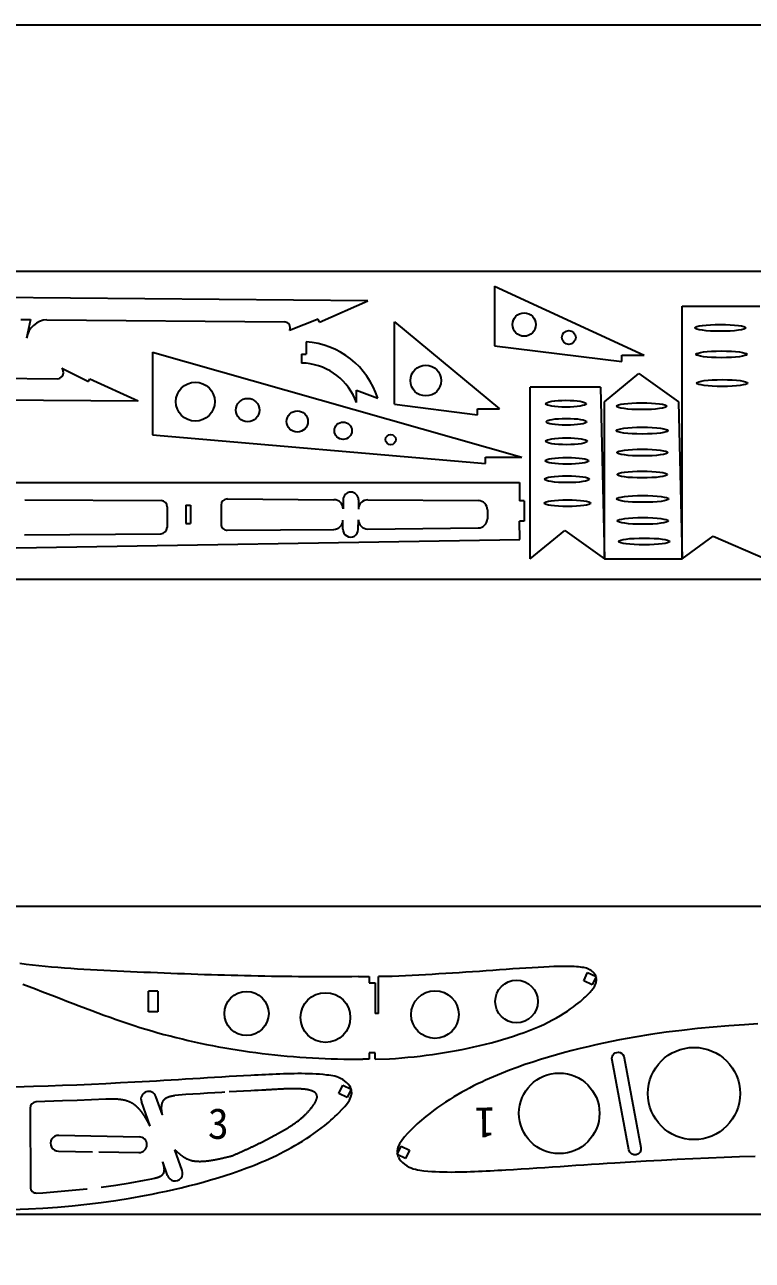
# Model space of a CAD drawing. Header units: inches. Extents: x 2105 to 3676, y -593 to 929.
# Drawn here: x 2687.6 to 2923.9, y 527.5 to 929 of the extents above; entities that cross this region are included whole.
import ezdxf

# ---------------------------------------------------------------- set-up
doc = ezdxf.new("R2010")
doc.units = ezdxf.units.IN
doc.header["$MEASUREMENT"] = 0
for name, color, linetype in [('2mm轻木', 150, 'Continuous'), ('7', 7, 'Continuous'), ('LAYER01', 7, 'Continuous')]:
    doc.layers.add(name, color=color, linetype=linetype)
doc.styles.add('样式_4', font='txt', dxfattribs={"height": 10})

msp = doc.modelspace()

# ---------------------------------------------------------------- linework, layer by layer
at = {"color": 7}
for p, q in [((3173.94, 848.88), (2173.97, 848.88)), ((2790.99, 774.68), (2790.97, 771.68)), ((2795.99, 774.65), (2795.96, 771.65)), ((2790.92, 765.09), (2790.94, 768.04)), ((2795.92, 765.06), (2795.94, 768.18)), ((2173.94, 748.88), (3173.94, 748.88)), ((3160.59, 642.51), (2160.62, 642.51)), ((2796.01, 619.71), (2799.45, 619.71)), ((2803.01, 619.74), (2802.45, 619.73)), ((2869.15, 618.35), (2870.44, 621.05)), ((2871.85, 617.05), (2869.15, 618.35)), ((2799.45, 592.93), (2797.36, 592.9)), ((2789.61, 581.69), (2790.9, 584.4)), ((2790.9, 584.4), (2793.61, 583.11)), ((2793.61, 583.11), (2792.32, 580.4)), ((2728.28, 571.13), (2725.46, 579.1)), ((2732.29, 574.79), (2730.17, 580.77)), ((2792.32, 580.4), (2789.61, 581.69)), ((2698.67, 568.14), (2724.78, 567.66)), ((2698.58, 563.02), (2709.56, 562.82)), ((2711.63, 562.78), (2724.68, 562.54)), ((2738.67, 556.76), (2736.3, 563.47)), ((2808.6, 561.86), (2809.89, 564.6)), ((2809.87, 564.62), (2812.58, 563.34)), ((2812.58, 563.34), (2811.3, 560.62)), ((2733.97, 555.09), (2732.38, 559.57)), ((2811.3, 560.62), (2808.59, 561.9)), ((2160.59, 542.51), (3160.59, 542.51))]:
    msp.add_line(p, q, dxfattribs=at)
for p, q in [((2799.07, 839.33), (2561.29, 841.36)), ((2901.12, 837.57), (2926.37, 837.57)), ((2807.68, 805.72), (2807.68, 832.53)), ((2648.48, 814.36), (2698.36, 814.02)), ((2874.65, 811.31), (2851.81, 811.31)), ((2642.42, 807.41), (2724.43, 806.84)), ((2577.17, 780.28), (2740.73, 780.28)), ((2740.73, 780.28), (2848.32, 780.28)), ((2848.32, 780.28), (2848.32, 774.37)), ((2739.87, 772.97), (2739.87, 766.97)), ((2739.87, 772.97), (2741.37, 772.97)), ((2741.37, 772.97), (2741.37, 766.97)), ((2849.82, 774.37), (2848.32, 774.37)), ((2849.82, 774.37), (2849.82, 767.67)), ((2739.87, 766.97), (2741.37, 766.97)), ((2849.82, 767.67), (2848.32, 767.67)), ((2848.35, 761.74), (2848.32, 767.67)), ((2269.49, 752.34), (2848.35, 761.74)), ((2875.9, 755.51), (2901.12, 755.51)), ((2799.45, 619.71), (2799.45, 617.71)), ((2802.45, 607.71), (2802.45, 619.73)), ((2870.44, 621.05), (2873.15, 619.76)), ((2873.15, 619.76), (2871.85, 617.05)), ((2799.45, 617.71), (2801.45, 617.71)), ((2801.45, 617.71), (2801.45, 607.71)), ((2802.45, 607.71), (2801.45, 607.71)), ((2801.45, 594.92), (2799.45, 594.92)), ((2799.45, 594.92), (2799.45, 592.91)), ((2801.45, 592.92), (2801.45, 594.92))]:
    msp.add_line(p, q)
at = {"color": 0}
for p, q in [((2753.38, 774.94), (2787.99, 774.7)), ((2687.56, 774.69), (2731.85, 774.39)), ((2733.84, 772.37), (2733.79, 765.64)), ((2751.37, 772.96), (2751.36, 766.74)), ((2798.98, 774.63), (2834.89, 774.38)), ((2687.54, 763.24), (2731.81, 763.65)), ((2753.38, 764.74), (2787.97, 765.06)), ((2798.97, 765.17), (2834.88, 765.5))]:
    msp.add_line(p, q, dxfattribs=at)
at = {"color": 3}
msp.add_lwpolyline([(2104.77, 929.05), (3675.61, 929.05), (3675.61, -588.86), (2104.77, -592.65)], close=True, dxfattribs=at)
at = {"color": 7}
msp.add_lwpolyline([(2887.75, 564.21, -1), (2883.84, 563.39), (2878.37, 592.53, -1.103481), (2882.3, 593.32), (2887.76, 564.17)], format="xyb", dxfattribs=at)
for points in [[(2754.33, 561.23, 0), (2754.54, 561.33, 0), (2754.75, 561.42, 0), (2754.96, 561.51, 0), (2755.17, 561.6, 0), (2755.39, 561.7, 0), (2755.6, 561.79, 0), (2755.81, 561.88, 0), (2756.02, 561.97, 0), (2756.23, 562.07, 0), (2756.45, 562.16, 0), (2756.66, 562.25, 0), (2756.87, 562.35, 0), (2757.08, 562.44, 0), (2757.29, 562.54, 0), (2757.5, 562.63, 0), (2757.71, 562.72, 0), (2757.92, 562.82, 0), (2758.13, 562.91, 0), (2758.34, 563.01, 0), (2758.55, 563.1, 0), (2758.76, 563.2, 0), (2758.97, 563.29, 0), (2759.18, 563.39, 0), (2759.39, 563.48, 0), (2759.6, 563.58, 0), (2759.81, 563.67, 0), (2760.02, 563.77, 0), (2760.23, 563.87, 0), (2760.44, 563.96, 0), (2760.65, 564.06, 0), (2760.86, 564.16, 0), (2761.07, 564.25, 0), (2761.27, 564.35, 0), (2761.48, 564.45, 0), (2761.69, 564.55, 0), (2761.9, 564.64, 0), (2762.1, 564.74, 0), (2762.31, 564.84, 0), (2762.52, 564.94, 0), (2762.72, 565.04, 0), (2762.93, 565.14, 0), (2763.14, 565.24, 0), (2763.34, 565.34, 0), (2763.55, 565.44, 0), (2763.75, 565.54, 0), (2763.96, 565.64, 0), (2764.17, 565.74, 0), (2764.37, 565.84, 0), (2764.57, 565.94, 0), (2764.78, 566.04, 0), (2764.98, 566.14, 0), (2765.19, 566.24, 0), (2765.39, 566.35, 0), (2765.59, 566.45, 0), (2765.8, 566.55, 0), (2766, 566.66, 0), (2766.2, 566.76, 0), (2766.41, 566.86, 0), (2766.61, 566.97, 0), (2766.81, 567.07, 0), (2767.01, 567.18, 0), (2767.21, 567.28, 0), (2767.41, 567.39, 0), (2767.61, 567.49, 0), (2767.81, 567.6, 0), (2768.01, 567.71, 0), (2768.21, 567.81, 0), (2768.41, 567.92, 0), (2768.61, 568.03, 0), (2768.81, 568.14, 0), (2769.01, 568.25, 0), (2769.21, 568.35, 0), (2769.41, 568.46, 0), (2769.6, 568.57, 0), (2769.8, 568.68, 0), (2770, 568.79, 0), (2770.2, 568.9, 0), (2770.39, 569.01, 0), (2770.59, 569.13, 0), (2770.78, 569.24, 0), (2770.98, 569.35, 0), (2771.17, 569.46, 0), (2771.37, 569.58, 0), (2771.56, 569.69, 0), (2771.76, 569.8, 0), (2771.95, 569.92, 0), (2772.14, 570.03, 0), (2772.34, 570.15, 0), (2772.53, 570.26, 0), (2772.72, 570.38, 0), (2772.91, 570.5, 0), (2773.1, 570.61, 0), (2773.29, 570.73, 0), (2773.48, 570.85, 0), (2773.67, 570.97, 0), (2773.86, 571.09, 0), (2774.05, 571.21, 0), (2774.24, 571.34, 0), (2774.43, 571.46, 0), (2774.61, 571.59, 0), (2774.8, 571.71, 0), (2774.99, 571.84, 0), (2775.17, 571.97, 0), (2775.36, 572.1, 0), (2775.54, 572.23, 0), (2775.72, 572.36, 0), (2775.9, 572.49, 0), (2776.09, 572.63, 0), (2776.27, 572.77, 0), (2776.45, 572.9, 0), (2776.63, 573.04, 0), (2776.81, 573.19, 0), (2776.98, 573.33, 0), (2777.16, 573.47, 0), (2777.34, 573.62, 0), (2777.51, 573.77, 0), (2777.69, 573.92, 0), (2777.86, 574.07, 0), (2778.03, 574.23, 0), (2778.2, 574.38, 0), (2778.38, 574.54, 0), (2778.55, 574.7, 0), (2778.72, 574.87, 0), (2778.88, 575.03, 0), (2779.05, 575.2, 0), (2779.22, 575.37, 0), (2779.38, 575.54, 0), (2779.55, 575.72, 0), (2779.71, 575.9, 0), (2779.87, 576.08, 0), (2780.03, 576.26, 0), (2780.19, 576.44, 0), (2780.35, 576.63, 0), (2780.51, 576.82, 0), (2780.66, 577.02, 0), (2780.82, 577.21, 0), (2780.97, 577.41, 0), (2781.12, 577.61, 0), (2781.27, 577.81, 0), (2781.41, 578.01, 0), (2781.54, 578.21, 0), (2781.67, 578.41, 0), (2781.8, 578.61, 0), (2781.91, 578.8, 0), (2782.02, 579, 0), (2782.12, 579.19, 0), (2782.21, 579.38, 0), (2782.29, 579.56, 0), (2782.36, 579.74, 0), (2782.42, 579.91, 0), (2782.47, 580.08, 0), (2782.5, 580.24, 0), (2782.53, 580.4, 0), (2782.54, 580.55, 0), (2782.54, 580.69, 0), (2782.53, 580.84, 0), (2782.51, 580.97, 0), (2782.48, 581.1, 0), (2782.44, 581.23, 0), (2782.39, 581.35, 0), (2782.33, 581.47, 0), (2782.26, 581.59, 0), (2782.18, 581.7, 0), (2782.1, 581.8, 0), (2782, 581.9, 0), (2781.89, 582, 0), (2781.77, 582.09, 0), (2781.65, 582.18, 0), (2781.51, 582.26, 0), (2781.37, 582.34, 0), (2781.22, 582.42, 0), (2781.06, 582.49, 0), (2780.89, 582.56, 0), (2780.72, 582.62, 0), (2780.53, 582.68, 0), (2780.34, 582.74, 0), (2780.15, 582.79, 0), (2779.94, 582.85, 0), (2779.73, 582.89, 0), (2779.51, 582.94, 0), (2779.28, 582.98, 0), (2779.05, 583.02, 0), (2778.81, 583.05, 0), (2778.57, 583.09, 0), (2778.31, 583.11, 0), (2778.06, 583.14, 0), (2777.79, 583.17, 0), (2777.52, 583.19, 0), (2777.25, 583.21, 0), (2776.97, 583.22, 0), (2776.68, 583.24, 0), (2776.39, 583.25, 0), (2776.1, 583.26, 0), (2775.8, 583.26, 0), (2775.49, 583.27, 0), (2775.18, 583.27, 0), (2774.87, 583.27, 0), (2774.55, 583.27, 0), (2774.23, 583.27, 0), (2773.91, 583.26, 0), (2773.58, 583.26, 0), (2773.24, 583.25, 0), (2772.91, 583.24, 0), (2772.57, 583.23, 0), (2772.23, 583.22, 0), (2771.88, 583.2, 0), (2771.54, 583.19, 0), (2771.19, 583.17, 0), (2770.83, 583.16, 0), (2770.48, 583.14, 0), (2770.12, 583.12, 0), (2769.76, 583.1, 0), (2769.4, 583.08, 0), (2769.04, 583.06, 0), (2768.68, 583.03, 0), (2768.32, 583.01, 0), (2767.95, 582.99, 0), (2767.58, 582.97, 0), (2767.22, 582.94, 0), (2766.85, 582.92, 0), (2766.48, 582.89, 0), (2766.11, 582.87, 0), (2765.74, 582.84, 0)], [(2728.28, 571.13, 0), (2728.24, 571.21, 0), (2728.2, 571.3, 0), (2728.15, 571.38, 0), (2728.11, 571.47, 0), (2728.06, 571.55, 0), (2728.02, 571.63, 0), (2727.98, 571.72, 0), (2727.93, 571.8, 0), (2727.89, 571.89, 0), (2727.84, 571.97, 0), (2727.8, 572.05, 0), (2727.76, 572.14, 0), (2727.71, 572.22, 0), (2727.67, 572.31, 0), (2727.62, 572.39, 0), (2727.58, 572.47, 0), (2727.53, 572.56, 0), (2727.49, 572.64, 0), (2727.44, 572.72, 0), (2727.4, 572.81, 0), (2727.35, 572.89, 0), (2727.31, 572.97, 0), (2727.26, 573.06, 0), (2727.21, 573.14, 0), (2727.17, 573.22, 0), (2727.12, 573.3, 0), (2727.07, 573.39, 0), (2727.03, 573.47, 0), (2726.98, 573.55, 0), (2726.93, 573.63, 0), (2726.88, 573.71, 0), (2726.83, 573.8, 0), (2726.78, 573.88, 0), (2726.74, 573.96, 0), (2726.69, 574.04, 0), (2726.64, 574.12, 0), (2726.59, 574.2, 0), (2726.54, 574.28, 0), (2726.49, 574.36, 0), (2726.43, 574.44, 0), (2726.38, 574.52, 0), (2726.33, 574.6, 0), (2726.28, 574.68, 0), (2726.23, 574.76, 0), (2726.17, 574.84, 0), (2726.12, 574.92, 0), (2726.06, 575, 0), (2726.01, 575.08, 0), (2725.96, 575.16, 0), (2725.9, 575.23, 0), (2725.84, 575.31, 0), (2725.79, 575.39, 0), (2725.73, 575.47, 0), (2725.67, 575.54, 0), (2725.61, 575.62, 0), (2725.56, 575.7, 0), (2725.5, 575.77, 0), (2725.44, 575.85, 0), (2725.38, 575.93, 0), (2725.32, 576, 0), (2725.26, 576.08, 0), (2725.19, 576.15, 0), (2725.13, 576.22, 0), (2725.07, 576.3, 0), (2725.01, 576.37, 0), (2724.94, 576.44, 0), (2724.88, 576.52, 0), (2724.81, 576.59, 0), (2724.75, 576.66, 0), (2724.68, 576.73, 0), (2724.62, 576.8, 0), (2724.55, 576.87, 0), (2724.48, 576.94, 0), (2724.41, 577.01, 0), (2724.35, 577.08, 0), (2724.28, 577.14, 0), (2724.21, 577.21, 0), (2724.14, 577.28, 0), (2724.07, 577.34, 0), (2724, 577.41, 0), (2723.93, 577.47, 0), (2723.85, 577.54, 0), (2723.78, 577.6, 0), (2723.71, 577.66, 0), (2723.64, 577.72, 0), (2723.56, 577.78, 0), (2723.49, 577.84, 0), (2723.41, 577.9, 0), (2723.34, 577.96, 0), (2723.26, 578.02, 0), (2723.19, 578.07, 0), (2723.11, 578.13, 0), (2723.03, 578.18, 0), (2722.96, 578.24, 0), (2722.88, 578.29, 0), (2722.8, 578.34, 0), (2722.72, 578.39, 0), (2722.64, 578.44, 0), (2722.56, 578.49, 0), (2722.48, 578.54, 0), (2722.4, 578.59, 0), (2722.32, 578.63, 0), (2722.24, 578.68, 0), (2722.16, 578.72, 0), (2722.08, 578.76, 0), (2721.99, 578.8, 0), (2721.91, 578.85, 0), (2721.83, 578.88, 0), (2721.74, 578.92, 0), (2721.66, 578.96, 0), (2721.57, 579, 0), (2721.49, 579.03, 0), (2721.4, 579.07, 0), (2721.32, 579.1, 0), (2721.23, 579.14, 0), (2721.15, 579.17, 0), (2721.06, 579.2, 0), (2720.97, 579.23, 0), (2720.88, 579.26, 0), (2720.8, 579.29, 0), (2720.71, 579.32, 0), (2720.62, 579.34, 0), (2720.53, 579.37, 0), (2720.44, 579.4, 0), (2720.35, 579.42, 0), (2720.26, 579.45, 0), (2720.17, 579.47, 0), (2720.08, 579.49, 0), (2719.99, 579.51, 0), (2719.9, 579.53, 0), (2719.81, 579.55, 0), (2719.72, 579.57, 0), (2719.62, 579.59, 0), (2719.53, 579.61, 0), (2719.44, 579.63, 0), (2719.35, 579.65, 0), (2719.25, 579.66, 0), (2719.16, 579.68, 0), (2719.07, 579.69, 0), (2718.97, 579.71, 0), (2718.88, 579.72, 0), (2718.78, 579.74, 0), (2718.69, 579.75, 0), (2718.59, 579.76, 0), (2718.5, 579.77, 0), (2718.4, 579.78, 0), (2718.31, 579.79, 0), (2718.21, 579.8, 0), (2718.12, 579.81, 0), (2718.02, 579.82, 0), (2717.92, 579.83, 0), (2717.83, 579.84, 0), (2717.73, 579.85, 0), (2717.63, 579.85, 0), (2717.54, 579.86, 0), (2717.44, 579.87, 0), (2717.34, 579.87, 0), (2717.24, 579.88, 0), (2717.15, 579.88, 0), (2717.05, 579.89, 0), (2716.95, 579.89, 0), (2716.85, 579.9, 0), (2716.75, 579.9, 0), (2716.65, 579.9, 0), (2716.56, 579.91, 0), (2716.46, 579.91, 0), (2716.36, 579.91, 0), (2716.26, 579.91, 0), (2716.16, 579.92, 0), (2716.06, 579.92, 0), (2715.96, 579.92, 0), (2715.86, 579.92, 0), (2715.76, 579.92, 0), (2715.66, 579.92, 0), (2715.56, 579.92, 0), (2715.46, 579.92, 0), (2715.36, 579.92, 0), (2715.26, 579.92, 0), (2715.16, 579.92, 0), (2715.06, 579.92, 0), (2714.96, 579.92, 0), (2714.86, 579.92, 0), (2714.76, 579.92, 0), (2714.66, 579.92, 0), (2714.56, 579.92, 0), (2714.46, 579.92, 0), (2714.36, 579.92, 0), (2714.26, 579.92, 0), (2714.16, 579.92, 0), (2714.06, 579.92, 0), (2713.96, 579.91, 0)], [(2732.29, 574.79, 0), (2732.28, 574.83, 0), (2732.27, 574.88, 0), (2732.26, 574.92, 0), (2732.25, 574.97, 0), (2732.24, 575.01, 0), (2732.24, 575.06, 0), (2732.23, 575.1, 0), (2732.22, 575.15, 0), (2732.21, 575.19, 0), (2732.21, 575.24, 0), (2732.2, 575.29, 0), (2732.19, 575.33, 0), (2732.18, 575.38, 0), (2732.17, 575.42, 0), (2732.17, 575.47, 0), (2732.16, 575.51, 0), (2732.15, 575.56, 0), (2732.15, 575.6, 0), (2732.14, 575.65, 0), (2732.13, 575.69, 0), (2732.13, 575.74, 0), (2732.12, 575.78, 0), (2732.11, 575.83, 0), (2732.11, 575.87, 0), (2732.1, 575.92, 0), (2732.09, 575.97, 0), (2732.09, 576.01, 0), (2732.08, 576.06, 0), (2732.08, 576.1, 0), (2732.07, 576.15, 0), (2732.07, 576.2, 0), (2732.06, 576.24, 0), (2732.06, 576.29, 0), (2732.06, 576.33, 0), (2732.05, 576.38, 0), (2732.05, 576.43, 0), (2732.04, 576.47, 0), (2732.04, 576.52, 0), (2732.04, 576.57, 0), (2732.04, 576.61, 0), (2732.03, 576.66, 0), (2732.03, 576.71, 0), (2732.03, 576.75, 0), (2732.03, 576.8, 0), (2732.03, 576.85, 0), (2732.03, 576.9, 0), (2732.03, 576.94, 0), (2732.03, 576.99, 0), (2732.03, 577.04, 0), (2732.03, 577.09, 0), (2732.03, 577.13, 0), (2732.03, 577.18, 0), (2732.03, 577.23, 0), (2732.03, 577.28, 0), (2732.03, 577.33, 0), (2732.04, 577.37, 0), (2732.04, 577.42, 0), (2732.04, 577.47, 0), (2732.05, 577.52, 0), (2732.05, 577.57, 0), (2732.06, 577.62, 0), (2732.06, 577.66, 0), (2732.07, 577.71, 0), (2732.07, 577.76, 0), (2732.08, 577.81, 0), (2732.08, 577.86, 0), (2732.09, 577.9, 0), (2732.1, 577.95, 0), (2732.11, 578, 0), (2732.11, 578.05, 0), (2732.12, 578.1, 0), (2732.13, 578.14, 0), (2732.14, 578.19, 0), (2732.15, 578.24, 0), (2732.16, 578.28, 0), (2732.17, 578.33, 0), (2732.18, 578.38, 0), (2732.2, 578.42, 0), (2732.21, 578.47, 0), (2732.22, 578.52, 0), (2732.23, 578.56, 0), (2732.25, 578.61, 0), (2732.26, 578.65, 0), (2732.28, 578.7, 0), (2732.29, 578.74, 0), (2732.31, 578.79, 0), (2732.32, 578.83, 0), (2732.34, 578.87, 0), (2732.36, 578.92, 0), (2732.37, 578.96, 0), (2732.39, 579, 0), (2732.41, 579.05, 0), (2732.43, 579.09, 0), (2732.45, 579.13, 0), (2732.47, 579.17, 0), (2732.49, 579.21, 0), (2732.51, 579.25, 0), (2732.53, 579.29, 0), (2732.55, 579.33, 0), (2732.57, 579.37, 0), (2732.6, 579.41, 0), (2732.62, 579.44, 0), (2732.65, 579.48, 0), (2732.67, 579.52, 0), (2732.7, 579.55, 0), (2732.72, 579.59, 0), (2732.75, 579.62, 0), (2732.77, 579.66, 0), (2732.8, 579.69, 0), (2732.83, 579.72, 0), (2732.86, 579.76, 0), (2732.89, 579.79, 0), (2732.92, 579.82, 0), (2732.95, 579.85, 0), (2732.98, 579.88, 0), (2733.01, 579.91, 0), (2733.04, 579.94, 0), (2733.07, 579.97, 0), (2733.11, 580, 0), (2733.14, 580.03, 0), (2733.17, 580.05, 0), (2733.21, 580.08, 0), (2733.24, 580.11, 0), (2733.28, 580.13, 0), (2733.31, 580.16, 0), (2733.35, 580.18, 0), (2733.38, 580.21, 0), (2733.42, 580.23, 0), (2733.46, 580.25, 0), (2733.5, 580.28, 0), (2733.53, 580.3, 0), (2733.57, 580.32, 0), (2733.61, 580.34, 0), (2733.65, 580.36, 0), (2733.69, 580.39, 0), (2733.73, 580.41, 0), (2733.77, 580.43, 0), (2733.81, 580.45, 0), (2733.85, 580.47, 0), (2733.89, 580.48, 0), (2733.94, 580.5, 0), (2733.98, 580.52, 0), (2734.02, 580.54, 0), (2734.06, 580.56, 0), (2734.11, 580.57, 0), (2734.15, 580.59, 0), (2734.19, 580.61, 0), (2734.24, 580.62, 0), (2734.28, 580.64, 0), (2734.33, 580.66, 0), (2734.37, 580.67, 0), (2734.42, 580.69, 0), (2734.46, 580.7, 0), (2734.51, 580.72, 0), (2734.55, 580.73, 0), (2734.6, 580.74, 0), (2734.65, 580.76, 0), (2734.69, 580.77, 0), (2734.74, 580.79, 0), (2734.79, 580.8, 0), (2734.83, 580.81, 0), (2734.88, 580.82, 0), (2734.93, 580.84, 0), (2734.98, 580.85, 0), (2735.03, 580.86, 0), (2735.07, 580.87, 0), (2735.12, 580.89, 0), (2735.17, 580.9, 0), (2735.22, 580.91, 0), (2735.27, 580.92, 0), (2735.32, 580.93, 0), (2735.37, 580.94, 0), (2735.42, 580.95, 0), (2735.47, 580.96, 0), (2735.51, 580.97, 0), (2735.56, 580.98, 0), (2735.61, 580.99, 0), (2735.66, 581, 0), (2735.71, 581.01, 0), (2735.76, 581.02, 0), (2735.81, 581.03, 0), (2735.86, 581.04, 0), (2735.91, 581.05, 0), (2735.96, 581.06, 0), (2736.01, 581.07, 0), (2736.06, 581.08, 0), (2736.12, 581.09, 0), (2736.17, 581.1, 0), (2736.22, 581.11, 0), (2736.27, 581.12, 0), (2736.32, 581.13, 0)], [(2754.33, 561.23, 0), (2754.23, 561.21, 0), (2754.13, 561.19, 0), (2754.03, 561.16, 0), (2753.94, 561.14, 0), (2753.84, 561.12, 0), (2753.74, 561.09, 0), (2753.65, 561.07, 0), (2753.55, 561.04, 0), (2753.45, 561.02, 0), (2753.36, 561, 0), (2753.26, 560.97, 0), (2753.16, 560.95, 0), (2753.06, 560.93, 0), (2752.97, 560.9, 0), (2752.87, 560.88, 0), (2752.77, 560.86, 0), (2752.68, 560.83, 0), (2752.58, 560.81, 0), (2752.48, 560.79, 0), (2752.38, 560.77, 0), (2752.29, 560.74, 0), (2752.19, 560.72, 0), (2752.09, 560.7, 0), (2751.99, 560.67, 0), (2751.9, 560.65, 0), (2751.8, 560.63, 0), (2751.7, 560.61, 0), (2751.6, 560.59, 0), (2751.51, 560.56, 0), (2751.41, 560.54, 0), (2751.31, 560.52, 0), (2751.21, 560.5, 0), (2751.11, 560.48, 0), (2751.02, 560.45, 0), (2750.92, 560.43, 0), (2750.82, 560.41, 0), (2750.72, 560.39, 0), (2750.62, 560.37, 0), (2750.53, 560.35, 0), (2750.43, 560.33, 0), (2750.33, 560.31, 0), (2750.23, 560.29, 0), (2750.13, 560.27, 0), (2750.03, 560.25, 0), (2749.93, 560.23, 0), (2749.83, 560.21, 0), (2749.73, 560.19, 0), (2749.63, 560.17, 0), (2749.54, 560.15, 0), (2749.44, 560.13, 0), (2749.34, 560.11, 0), (2749.24, 560.1, 0), (2749.14, 560.08, 0), (2749.04, 560.06, 0), (2748.94, 560.04, 0), (2748.84, 560.02, 0), (2748.74, 560.01, 0), (2748.63, 559.99, 0), (2748.53, 559.97, 0), (2748.43, 559.96, 0), (2748.33, 559.94, 0), (2748.23, 559.92, 0), (2748.13, 559.91, 0), (2748.03, 559.89, 0), (2747.93, 559.88, 0), (2747.83, 559.86, 0), (2747.72, 559.85, 0), (2747.62, 559.83, 0), (2747.52, 559.82, 0), (2747.42, 559.8, 0), (2747.32, 559.79, 0), (2747.21, 559.78, 0), (2747.11, 559.76, 0), (2747.01, 559.75, 0), (2746.91, 559.74, 0), (2746.8, 559.73, 0), (2746.7, 559.72, 0), (2746.6, 559.7, 0), (2746.49, 559.69, 0), (2746.39, 559.68, 0), (2746.29, 559.67, 0), (2746.18, 559.66, 0), (2746.08, 559.65, 0), (2745.97, 559.64, 0), (2745.87, 559.63, 0), (2745.77, 559.63, 0), (2745.66, 559.62, 0), (2745.56, 559.61, 0), (2745.46, 559.6, 0), (2745.35, 559.6, 0), (2745.25, 559.59, 0), (2745.14, 559.59, 0), (2745.04, 559.58, 0), (2744.94, 559.58, 0), (2744.83, 559.58, 0), (2744.73, 559.58, 0), (2744.63, 559.57, 0), (2744.52, 559.57, 0), (2744.42, 559.57, 0), (2744.32, 559.57, 0), (2744.21, 559.57, 0), (2744.11, 559.58, 0), (2744.01, 559.58, 0), (2743.91, 559.58, 0), (2743.8, 559.59, 0), (2743.7, 559.59, 0), (2743.6, 559.6, 0), (2743.5, 559.6, 0), (2743.4, 559.61, 0), (2743.3, 559.62, 0), (2743.19, 559.63, 0), (2743.09, 559.64, 0), (2742.99, 559.65, 0), (2742.89, 559.66, 0), (2742.79, 559.67, 0), (2742.69, 559.69, 0), (2742.6, 559.7, 0), (2742.5, 559.72, 0), (2742.4, 559.73, 0), (2742.3, 559.75, 0), (2742.2, 559.77, 0), (2742.1, 559.79, 0), (2742.01, 559.81, 0), (2741.91, 559.83, 0), (2741.81, 559.86, 0), (2741.72, 559.88, 0), (2741.62, 559.91, 0), (2741.53, 559.93, 0), (2741.43, 559.96, 0), (2741.34, 559.99, 0), (2741.25, 560.02, 0), (2741.15, 560.05, 0), (2741.06, 560.09, 0), (2740.97, 560.12, 0), (2740.88, 560.15, 0), (2740.79, 560.19, 0), (2740.7, 560.23, 0), (2740.61, 560.27, 0), (2740.52, 560.31, 0), (2740.43, 560.35, 0), (2740.34, 560.39, 0), (2740.25, 560.43, 0), (2740.16, 560.48, 0), (2740.07, 560.53, 0), (2739.99, 560.57, 0), (2739.9, 560.62, 0), (2739.82, 560.67, 0), (2739.73, 560.72, 0), (2739.64, 560.77, 0), (2739.56, 560.82, 0), (2739.47, 560.87, 0), (2739.39, 560.93, 0), (2739.31, 560.98, 0), (2739.22, 561.04, 0), (2739.14, 561.09, 0), (2739.06, 561.15, 0), (2738.98, 561.21, 0), (2738.89, 561.26, 0), (2738.81, 561.32, 0), (2738.73, 561.38, 0), (2738.65, 561.44, 0), (2738.57, 561.5, 0), (2738.49, 561.57, 0), (2738.41, 561.63, 0), (2738.33, 561.69, 0), (2738.25, 561.75, 0), (2738.17, 561.82, 0), (2738.09, 561.88, 0), (2738.01, 561.95, 0), (2737.93, 562.01, 0), (2737.85, 562.08, 0), (2737.77, 562.15, 0), (2737.69, 562.21, 0), (2737.61, 562.28, 0), (2737.53, 562.35, 0), (2737.46, 562.42, 0), (2737.38, 562.49, 0), (2737.3, 562.55, 0), (2737.22, 562.62, 0), (2737.15, 562.69, 0), (2737.07, 562.76, 0), (2736.99, 562.83, 0), (2736.91, 562.9, 0), (2736.84, 562.97, 0), (2736.76, 563.04, 0), (2736.68, 563.11, 0), (2736.6, 563.18, 0), (2736.53, 563.25, 0), (2736.45, 563.33, 0), (2736.37, 563.4, 0), (2736.3, 563.47, 0)], [(2729.77, 554.2, 0), (2729.81, 554.21, 0), (2729.84, 554.22, 0), (2729.88, 554.23, 0), (2729.92, 554.24, 0), (2729.95, 554.25, 0), (2729.99, 554.26, 0), (2730.02, 554.27, 0), (2730.06, 554.27, 0), (2730.1, 554.28, 0), (2730.13, 554.29, 0), (2730.17, 554.3, 0), (2730.2, 554.31, 0), (2730.24, 554.32, 0), (2730.27, 554.33, 0), (2730.31, 554.34, 0), (2730.35, 554.35, 0), (2730.38, 554.36, 0), (2730.42, 554.37, 0), (2730.45, 554.38, 0), (2730.49, 554.39, 0), (2730.52, 554.4, 0), (2730.56, 554.41, 0), (2730.6, 554.42, 0), (2730.63, 554.43, 0), (2730.67, 554.44, 0), (2730.7, 554.45, 0), (2730.74, 554.46, 0), (2730.77, 554.47, 0), (2730.81, 554.48, 0), (2730.84, 554.5, 0), (2730.88, 554.51, 0), (2730.91, 554.52, 0), (2730.95, 554.53, 0), (2730.98, 554.55, 0), (2731.02, 554.56, 0), (2731.05, 554.57, 0), (2731.09, 554.59, 0), (2731.12, 554.6, 0), (2731.16, 554.61, 0), (2731.19, 554.63, 0), (2731.23, 554.64, 0), (2731.26, 554.66, 0), (2731.3, 554.67, 0), (2731.33, 554.69, 0), (2731.37, 554.71, 0), (2731.4, 554.72, 0), (2731.43, 554.74, 0), (2731.47, 554.76, 0), (2731.5, 554.77, 0), (2731.54, 554.79, 0), (2731.57, 554.81, 0), (2731.6, 554.83, 0), (2731.64, 554.85, 0), (2731.67, 554.86, 0), (2731.7, 554.88, 0), (2731.74, 554.9, 0), (2731.77, 554.92, 0), (2731.8, 554.94, 0), (2731.84, 554.97, 0), (2731.87, 554.99, 0), (2731.9, 555.01, 0), (2731.93, 555.03, 0), (2731.96, 555.05, 0), (2731.99, 555.07, 0), (2732.02, 555.1, 0), (2732.05, 555.12, 0), (2732.08, 555.14, 0), (2732.11, 555.17, 0), (2732.14, 555.19, 0), (2732.17, 555.21, 0), (2732.2, 555.24, 0), (2732.23, 555.26, 0), (2732.25, 555.29, 0), (2732.28, 555.31, 0), (2732.31, 555.34, 0), (2732.33, 555.36, 0), (2732.36, 555.39, 0), (2732.38, 555.42, 0), (2732.41, 555.44, 0), (2732.43, 555.47, 0), (2732.45, 555.5, 0), (2732.47, 555.52, 0), (2732.5, 555.55, 0), (2732.52, 555.58, 0), (2732.54, 555.61, 0), (2732.56, 555.64, 0), (2732.58, 555.67, 0), (2732.6, 555.69, 0), (2732.61, 555.72, 0), (2732.63, 555.75, 0), (2732.65, 555.78, 0), (2732.67, 555.81, 0), (2732.68, 555.84, 0), (2732.7, 555.87, 0), (2732.71, 555.9, 0), (2732.73, 555.94, 0), (2732.74, 555.97, 0), (2732.75, 556, 0), (2732.76, 556.03, 0), (2732.78, 556.06, 0), (2732.79, 556.09, 0), (2732.8, 556.12, 0), (2732.81, 556.16, 0), (2732.82, 556.19, 0), (2732.83, 556.22, 0), (2732.84, 556.26, 0), (2732.85, 556.29, 0), (2732.85, 556.32, 0), (2732.86, 556.36, 0), (2732.87, 556.39, 0), (2732.87, 556.42, 0), (2732.88, 556.46, 0), (2732.89, 556.49, 0), (2732.89, 556.53, 0), (2732.89, 556.56, 0), (2732.9, 556.6, 0), (2732.9, 556.63, 0), (2732.91, 556.67, 0), (2732.91, 556.7, 0), (2732.91, 556.74, 0), (2732.91, 556.77, 0), (2732.92, 556.81, 0), (2732.92, 556.85, 0), (2732.92, 556.88, 0), (2732.92, 556.92, 0), (2732.92, 556.96, 0), (2732.92, 556.99, 0), (2732.92, 557.03, 0), (2732.92, 557.07, 0), (2732.91, 557.1, 0), (2732.91, 557.14, 0), (2732.91, 557.18, 0), (2732.91, 557.22, 0), (2732.91, 557.26, 0), (2732.9, 557.29, 0), (2732.9, 557.33, 0), (2732.89, 557.37, 0), (2732.89, 557.41, 0), (2732.89, 557.45, 0), (2732.88, 557.49, 0), (2732.88, 557.52, 0), (2732.87, 557.56, 0), (2732.87, 557.6, 0), (2732.86, 557.64, 0), (2732.85, 557.68, 0), (2732.85, 557.72, 0), (2732.84, 557.76, 0), (2732.83, 557.8, 0), (2732.83, 557.84, 0), (2732.82, 557.88, 0), (2732.81, 557.92, 0), (2732.8, 557.96, 0), (2732.8, 558, 0), (2732.79, 558.04, 0), (2732.78, 558.08, 0), (2732.77, 558.12, 0), (2732.76, 558.16, 0), (2732.75, 558.2, 0), (2732.74, 558.24, 0), (2732.73, 558.28, 0), (2732.72, 558.32, 0), (2732.71, 558.36, 0), (2732.7, 558.4, 0), (2732.69, 558.44, 0), (2732.68, 558.49, 0), (2732.67, 558.53, 0), (2732.66, 558.57, 0), (2732.65, 558.61, 0), (2732.64, 558.65, 0), (2732.63, 558.69, 0), (2732.62, 558.73, 0), (2732.61, 558.77, 0), (2732.6, 558.82, 0), (2732.58, 558.86, 0), (2732.57, 558.9, 0), (2732.56, 558.94, 0), (2732.55, 558.98, 0), (2732.54, 559.02, 0), (2732.53, 559.06, 0), (2732.51, 559.11, 0), (2732.5, 559.15, 0), (2732.49, 559.19, 0), (2732.48, 559.23, 0), (2732.46, 559.27, 0), (2732.45, 559.32, 0), (2732.44, 559.36, 0), (2732.43, 559.4, 0), (2732.42, 559.44, 0), (2732.4, 559.48, 0), (2732.39, 559.52, 0), (2732.38, 559.57, 0)]]:
    msp.add_polyline3d(points, dxfattribs=at)
for centre, radius in [((2847.35, 611.63), 6.92), ((2759.63, 607.73), 7.19), ((2785.27, 606.42), 8.07), ((2820.84, 607.38), 7.74)]:
    msp.add_circle(centre, radius)
for centre, radius in [((2904.98, 581.72), 14.98), ((2861.21, 575.29), 13.08)]:
    msp.add_circle(centre, radius, dxfattribs=at)
msp.add_arc((2777.11, 799.75), 26.34, 17.5563, 86)
at = {"color": 0}
for centre, start, end in [((2753.37, 772.94), 89.6009, 179.6009), ((2731.84, 772.39), 359.6009, 89.6009), ((2731.79, 765.65), 270.5348, 359.6009), ((2753.36, 766.74), 179.6009, 270.5348)]:
    msp.add_arc(centre, 2, start, end, dxfattribs=at)
at = {"color": 7}
for centre, radius, start, end in [((2793.49, 774.67), 2.5, 359.6009, 179.6009), ((2787.97, 771.7), 3, 359.6009, 89.6009), ((2798.96, 771.63), 3, 89.6009, 179.6529), ((2834.87, 771.38), 3, 359.6009, 89.6009), ((2787.94, 768.06), 3, 270.5348, 359.6009), ((2798.94, 768.17), 3, 179.6529, 270.5348), ((2834.85, 768.5), 3, 270.5348, 359.6009), ((2793.42, 765.07), 2.5, 179.6009, 359.6009), ((2727.82, 579.91), 2.5, 20.1972, 198.8116), ((2698.48, 565.58), 2.56, 85.7004, 272.207), ((2724.7, 565.1), 2.56, 269.6465, 88.2609), ((2736.37, 555.79), 2.5, 196.2511, 22.7577)]:
    msp.add_arc(centre, radius, start, end, dxfattribs=at)
at = {"layer": '2mm轻木'}
for centre, radius in [((2849.82, 831.61), 3.8), ((2864.3, 827.43), 2.25), ((2817.86, 813.4), 5), ((2743, 806.56), 6.33), ((2759.99, 803.82), 3.8), ((2776.1, 800.11), 3.46), ((2791, 797.1), 2.84), ((2806.45, 794.21), 1.67)]:
    msp.add_circle(centre, radius, dxfattribs=at)
at = {"layer": '7', "color": 7, "linetype": 'Continuous'}
for points in [[(2796.01, 619.71), (2793.84, 619.69), (2791.67, 619.67), (2789.52, 619.66), (2787.35, 619.66), (2785.19, 619.65), (2783.02, 619.66), (2780.85, 619.66), (2778.67, 619.68), (2776.48, 619.69), (2774.3, 619.71), (2772.11, 619.74), (2769.92, 619.77), (2767.73, 619.8), (2765.54, 619.84), (2763.35, 619.88), (2761.17, 619.93), (2758.99, 619.98), (2756.83, 620.03), (2754.67, 620.08), (2752.51, 620.14), (2750.35, 620.21), (2748.19, 620.27), (2746, 620.34), (2743.81, 620.41), (2741.62, 620.49), (2739.42, 620.57), (2737.23, 620.65), (2735.03, 620.74), (2732.84, 620.82), (2730.65, 620.91), (2728.47, 621), (2726.3, 621.1), (2724.13, 621.19), (2721.95, 621.28), (2719.77, 621.38), (2717.59, 621.48), (2715.41, 621.58), (2713.24, 621.69), (2711.08, 621.8), (2708.93, 621.92), (2706.79, 622.05), (2704.67, 622.18), (2702.55, 622.33), (2700.44, 622.48), (2698.35, 622.65), (2696.26, 622.83), (2694.18, 623.02), (2692.12, 623.22), (2690.07, 623.44), (2688.03, 623.67), (2685.99, 623.92)], [(2873.24, 619.07), (2873.23, 619.3), (2873.2, 619.54), (2873.14, 619.78), (2873.05, 620.02), (2872.93, 620.26), (2872.79, 620.49), (2872.62, 620.72), (2872.43, 620.94), (2872.22, 621.15), (2871.99, 621.36), (2871.73, 621.56), (2871.45, 621.76), (2871.15, 621.94), (2870.81, 622.12), (2870.45, 622.27), (2870.06, 622.41), (2869.63, 622.53), (2869.17, 622.63), (2868.66, 622.71), (2868.11, 622.78), (2867.5, 622.84), (2866.83, 622.9), (2866.09, 622.95), (2865.26, 622.99), (2864.35, 623.02), (2863.32, 623.03), (2862.18, 623.03), (2860.91, 623.01), (2859.48, 622.96), (2857.91, 622.89), (2856.18, 622.81), (2854.32, 622.71), (2852.37, 622.6), (2850.35, 622.48), (2848.28, 622.34), (2846.16, 622.19), (2844.01, 622.04), (2841.83, 621.88), (2839.64, 621.72), (2837.44, 621.56), (2835.25, 621.41), (2833.06, 621.26), (2830.87, 621.11), (2828.68, 620.97), (2826.49, 620.83), (2824.31, 620.7), (2822.13, 620.57), (2819.95, 620.44), (2817.77, 620.32), (2815.6, 620.21), (2813.42, 620.09), (2811.26, 619.99), (2809.08, 619.89), (2806.91, 619.79), (2803.01, 619.74)], [(2686.96, 617.3), (2689.01, 616.51), (2691.07, 615.72), (2693.12, 614.92), (2695.16, 614.13), (2697.2, 613.35), (2699.22, 612.57), (2701.24, 611.78), (2703.27, 611), (2705.29, 610.23), (2707.31, 609.46), (2709.32, 608.7), (2711.31, 607.95), (2713.29, 607.22), (2715.27, 606.51), (2717.23, 605.81), (2719.18, 605.14), (2721.13, 604.48), (2723.07, 603.85), (2725.01, 603.23), (2726.96, 602.63), (2728.9, 602.05), (2730.85, 601.49), (2732.8, 600.95), (2734.76, 600.43), (2736.71, 599.93), (2738.67, 599.44), (2740.64, 598.97), (2742.61, 598.53), (2744.59, 598.1), (2746.57, 597.69), (2748.55, 597.3), (2750.55, 596.92), (2752.55, 596.56), (2754.55, 596.23), (2756.57, 595.9), (2758.59, 595.6), (2760.62, 595.31), (2762.65, 595.04), (2764.68, 594.78), (2766.72, 594.54), (2768.76, 594.31), (2770.8, 594.1), (2772.85, 593.91), (2774.89, 593.73), (2776.94, 593.57), (2778.98, 593.43), (2781.03, 593.3), (2783.08, 593.19), (2785.12, 593.09), (2787.16, 593.02), (2789.21, 592.96), (2791.25, 592.92), (2793.29, 592.9), (2795.32, 592.89), (2797.36, 592.9)], [(2801.45, 592.92), (2806.02, 593), (2808.04, 593.14), (2810.05, 593.31), (2812.05, 593.49), (2814.05, 593.69), (2816.04, 593.91), (2818.01, 594.15), (2819.98, 594.41), (2821.95, 594.7), (2823.9, 595), (2825.84, 595.33), (2827.78, 595.67), (2829.7, 596.04), (2831.61, 596.43), (2833.51, 596.85), (2835.41, 597.29), (2837.28, 597.75), (2839.14, 598.23), (2840.99, 598.74), (2842.81, 599.26), (2844.6, 599.81), (2846.37, 600.37), (2848.1, 600.96), (2849.8, 601.57), (2851.46, 602.2), (2853.07, 602.85), (2854.64, 603.51), (2856.15, 604.2), (2857.59, 604.9), (2858.99, 605.62), (2860.32, 606.35), (2861.58, 607.08), (2862.76, 607.81), (2863.87, 608.52), (2864.88, 609.21), (2865.81, 609.87), (2866.64, 610.5), (2867.39, 611.1), (2868.07, 611.65), (2868.67, 612.18), (2869.21, 612.67), (2869.7, 613.13), (2870.14, 613.55), (2870.54, 613.95), (2870.9, 614.32), (2871.23, 614.66), (2871.52, 614.99), (2871.79, 615.3), (2872.04, 615.6), (2872.25, 615.89), (2872.45, 616.17), (2872.62, 616.44), (2872.77, 616.7), (2872.9, 616.96), (2873.01, 617.22), (2873.1, 617.47), (2873.16, 617.71), (2873.21, 617.95), (2873.22, 618.19)], [(2925.69, 604.4), (2921.35, 604.08), (2916.29, 603.69), (2911.18, 603.29), (2906.08, 602.81), (2900.99, 602.25), (2895.91, 601.61), (2890.84, 600.87), (2885.78, 600.05), (2880.75, 599.13), (2878.18, 598.62), (2875.62, 598.09), (2873.06, 597.53), (2870.51, 596.94), (2867.97, 596.33), (2865.43, 595.68), (2862.9, 595.01), (2860.31, 594.3), (2857.73, 593.55), (2855.16, 592.77), (2852.6, 591.95), (2850.06, 591.1), (2847.52, 590.2), (2845, 589.26), (2843.7, 588.76), (2842.4, 588.25), (2841.11, 587.72), (2839.83, 587.18), (2838.55, 586.62), (2837.28, 586.05), (2836.02, 585.46), (2834.7, 584.83), (2833.4, 584.18), (2832.1, 583.51), (2830.81, 582.82), (2829.53, 582.11), (2828.26, 581.38), (2827, 580.63), (2825.64, 579.79), (2824.29, 578.92), (2822.96, 578.04), (2821.65, 577.13), (2820.37, 576.2), (2819.13, 575.26), (2817.92, 574.3), (2817.19, 573.71), (2816.48, 573.1), (2815.77, 572.48), (2815.06, 571.84), (2814.35, 571.17), (2813.63, 570.47), (2812.89, 569.73), (2811.89, 568.71), (2810.92, 567.63), (2810.04, 566.5), (2809.3, 565.35), (2808.78, 564.19), (2808.53, 563.03), (2808.62, 561.89), (2808.86, 561.19)], [(2793.45, 583.53), (2793.13, 584.11), (2792.67, 584.71), (2792.13, 585.27), (2791.52, 585.78), (2790.86, 586.24), (2790.17, 586.62), (2789.54, 586.9), (2788.91, 587.13), (2788.28, 587.31), (2787.64, 587.46), (2786.99, 587.57), (2786.34, 587.66), (2785.69, 587.74), (2784.53, 587.86), (2783.36, 587.96), (2782.19, 588.04), (2781.02, 588.1), (2779.84, 588.14), (2778.67, 588.17), (2777.49, 588.18), (2776.31, 588.18), (2775.14, 588.17), (2773.96, 588.15), (2772.79, 588.12), (2771.61, 588.08), (2770.44, 588.04), (2769.26, 587.99), (2768.09, 587.94), (2766.91, 587.89), (2765.73, 587.84), (2764.56, 587.79), (2763.38, 587.74), (2762.21, 587.68), (2761.03, 587.62), (2758.67, 587.5), (2756.32, 587.37), (2753.96, 587.23), (2751.61, 587.08), (2749.26, 586.94), (2746.9, 586.79), (2744.55, 586.64), (2742.19, 586.49), (2739.84, 586.35), (2737.49, 586.2), (2735.13, 586.06), (2732.78, 585.92), (2730.42, 585.79), (2728.07, 585.65), (2723.36, 585.39), (2718.66, 585.15), (2713.95, 584.91), (2709.25, 584.7), (2704.54, 584.49), (2699.84, 584.3), (2695.13, 584.13), (2690.42, 583.97), (2684.37, 583.81)], [(2683.37, 543.99), (2688.77, 544.22), (2693.47, 544.5), (2698.22, 544.84), (2702.96, 545.27), (2707.69, 545.76), (2712.42, 546.34), (2717.13, 546.99), (2721.83, 547.73), (2726.52, 548.57), (2728.91, 549.03), (2731.29, 549.51), (2733.66, 550.02), (2736.04, 550.55), (2738.4, 551.11), (2740.76, 551.69), (2743.11, 552.3), (2745.52, 552.96), (2747.92, 553.64), (2750.32, 554.35), (2752.7, 555.1), (2755.07, 555.88), (2757.43, 556.7), (2759.77, 557.56), (2760.98, 558.02), (2762.19, 558.49), (2763.39, 558.98), (2764.59, 559.48), (2765.78, 559.99), (2766.96, 560.51), (2768.14, 561.05), (2769.36, 561.63), (2770.58, 562.23), (2771.79, 562.85), (2772.99, 563.48), (2774.18, 564.13), (2775.36, 564.81), (2776.54, 565.5), (2777.81, 566.28), (2779.07, 567.07), (2780.3, 567.89), (2781.52, 568.72), (2782.72, 569.58), (2783.88, 570.45), (2785.01, 571.33), (2785.68, 571.88), (2786.35, 572.44), (2787.01, 573.02), (2787.67, 573.61), (2788.34, 574.23), (2789.01, 574.87), (2789.7, 575.55), (2790.63, 576.5), (2791.54, 577.5), (2792.37, 578.54), (2793.05, 579.61), (2793.55, 580.68), (2793.78, 581.76), (2793.71, 582.82), (2793.48, 583.48), (2793.45, 583.53)], [(2765.74, 582.84), (2764.57, 582.79), (2763.39, 582.74), (2762.22, 582.68), (2761.04, 582.62), (2758.68, 582.5), (2756.33, 582.37), (2753.97, 582.23)], [(2752.56, 582.14), (2751.62, 582.08), (2749.27, 581.94), (2746.91, 581.79), (2744.56, 581.64), (2742.2, 581.49), (2739.85, 581.35), (2737.5, 581.2), (2736.32, 581.13)], [(2808.96, 561.02), (2809.25, 560.51), (2809.74, 559.87), (2810.33, 559.26), (2810.99, 558.72), (2811.7, 558.23), (2812.45, 557.82), (2813.12, 557.52), (2813.8, 557.28), (2814.49, 557.09), (2815.18, 556.93), (2815.87, 556.82), (2816.57, 556.72), (2817.27, 556.64), (2818.52, 556.52), (2819.78, 556.42), (2821.04, 556.34), (2822.3, 556.28), (2823.57, 556.24), (2824.83, 556.22), (2826.1, 556.21), (2827.37, 556.22), (2828.63, 556.24), (2829.9, 556.27), (2831.16, 556.31), (2832.43, 556.35), (2833.69, 556.41), (2834.95, 556.46), (2836.22, 556.52), (2837.49, 556.58), (2838.75, 556.64), (2840.02, 556.7), (2841.28, 556.77), (2842.55, 556.83), (2843.82, 556.9), (2846.35, 557.05), (2848.88, 557.2), (2851.42, 557.37), (2853.95, 557.53), (2856.48, 557.7), (2859.01, 557.88), (2861.55, 558.05), (2864.08, 558.22), (2866.61, 558.39), (2869.15, 558.56), (2871.68, 558.72), (2874.21, 558.89), (2876.75, 559.05), (2879.28, 559.2), (2884.34, 559.51), (2889.41, 559.8), (2894.47, 560.08), (2899.53, 560.34), (2904.59, 560.58), (2909.66, 560.81), (2914.73, 561.03), (2919.79, 561.22), (2924.85, 561.4)], [(2712.41, 551.34), (2717.12, 551.99), (2721.82, 552.73), (2726.51, 553.57), (2728.9, 554.03), (2729.77, 554.2)]]:
    msp.add_lwpolyline(points, dxfattribs=at)
msp.add_lwpolyline([(2713.96, 579.91), (2709.26, 579.7), (2704.55, 579.49), (2699.84, 579.3), (2691.27, 578.98, 0.403949), (2689.34, 576.98), (2689.39, 551.37, 0.431024), (2691.51, 549.38), (2693.46, 549.5), (2698.21, 549.84), (2702.95, 550.27), (2707.69, 550.76), (2707.86, 550.78)], format="xyb", dxfattribs=at)
at = {"layer": 'LAYER01'}
for p, q in [((2840.22, 844.06), (2840.22, 824.66)), ((2840.22, 844.06), (2888.75, 821.65)), ((2783.29, 832.42), (2799.07, 839.33)), ((2901.12, 755.51), (2901.12, 837.57)), ((2686.33, 833.25), (2689.41, 833.22)), ((2689.41, 833.22), (2688.12, 827.17)), ((2694.77, 833.18), (2771.96, 832.52)), ((2782.93, 833.35), (2773.58, 829.69)), ((2783.29, 832.42), (2782.93, 833.35)), ((2807.68, 832.53), (2841.83, 804.27)), ((2778.95, 826.03), (2778.95, 822.03)), ((2840.22, 824.66), (2881.56, 819.65)), ((2729.04, 822.6), (2729.04, 795.82)), ((2729.04, 822.6), (2849.03, 788.47)), ((2777.45, 822.03), (2777.45, 819.01)), ((2777.45, 822.03), (2778.95, 822.03)), ((2881.56, 821.65), (2888.75, 821.65)), ((2881.56, 819.65), (2881.56, 821.65)), ((2699.57, 817.41), (2708.28, 813.05)), ((2778.95, 819.01), (2777.45, 819.01)), ((2875.9, 806.51), (2887.09, 815.71)), ((2887.09, 815.71), (2899.98, 806.51)), ((2708.28, 813.05), (2708.73, 813.94)), ((2708.73, 813.94), (2724.43, 806.84)), ((2851.81, 755.51), (2851.81, 811.31)), ((2874.65, 811.31), (2875.9, 755.51)), ((2795.34, 806.24), (2795.34, 810.3)), ((2795.34, 810.3), (2802.23, 807.7)), ((2807.68, 805.72), (2834.64, 802.27)), ((2834.64, 804.27), (2841.83, 804.27)), ((2834.64, 802.27), (2834.64, 804.27)), ((2875.9, 755.51), (2875.9, 806.51)), ((2899.98, 806.51), (2901.12, 755.51)), ((2729.04, 795.82), (2837.2, 786.47)), ((2837.2, 788.47), (2849.03, 788.47)), ((2837.2, 786.47), (2837.2, 788.47)), ((2837.87, 771.36), (2837.85, 768.48)), ((2851.81, 755.51), (2863.01, 764.71)), ((2863.01, 764.71), (2875.9, 755.51)), ((2901.12, 755.51), (2911.16, 762.86)), ((2911.16, 762.86), (2928.2, 755.51)), ((2730.82, 614.99), (2727.8, 614.99)), ((2727.8, 608.29), (2727.8, 614.99)), ((2730.82, 614.99), (2730.82, 608.29)), ((2730.82, 608.29), (2727.8, 608.29))]:
    msp.add_line(p, q, dxfattribs=at)
msp.add_lwpolyline([(2873.24, 619.07), (2873.24, 618.78), (2873.24, 618.5), (2873.22, 618.19)], dxfattribs=at)
for centre, radius, start, end in [((2695.3, 825.91), 7.29, 94.1856, 170.0221), ((2771.83, 830.56), 1.96, 333.3556, 86.3019), ((2698.1, 816.01), 2.03, 280.1497, 43.5078), ((2777.11, 799.75), 19.35, 19.577, 84.5554)]:
    msp.add_arc(centre, radius, start, end, dxfattribs=at)
for centre, major_axis, ratio in [((2913.55, 830.53), (8.26, 0), 0.133495), ((2913.9, 821.93), (8.26, 0), 0.133495), ((2914.15, 812.61), (8.26, 0), 0.133495), ((2863.4, 805.89), (6.53, 0), 0.168794), ((2887.99, 805.07), (8.12, 0), 0.135715), ((2863.52, 800.01), (6.53, 0), 0.168794), ((2888.15, 797.13), (8.42, 0), 0.130988), ((2863.57, 793.67), (6.74, 0), 0.163654), ((2888.2, 790), (8.26, 0), 0.133495), ((2863.73, 787.32), (6.97, 0), 0.158096), ((2888.15, 782.87), (8.12, 0), 0.135715), ((2863.73, 781.35), (7.23, 0), 0.152408), ((2888.31, 774.94), (8.42, 0), 0.130988), ((2863.89, 773.57), (7.5, 0), 0.146942), ((2888.36, 767.8), (8.26, 0), 0.133495), ((2888.81, 761.12), (8.26, 0), 0.133495)]:
    msp.add_ellipse(centre, major_axis=major_axis, ratio=ratio, dxfattribs=at)

# ---------------------------------------------------------------- texts
at = {"color": 7, "char_height": 10, "attachment_point": 9, "style": '样式_4'}
for s, width, insert, rotation in [('3', 14.1234, (2753.85, 566.81), 360), ('1', 21.1426, (2833.57, 577.15), 180.399)]:
    msp.add_mtext_dynamic_manual_height_columns(s, width=width, gutter_width=50, heights=[0], dxfattribs=dict(at, insert=insert, rotation=rotation))

doc.saveas('drawing.dxf')
